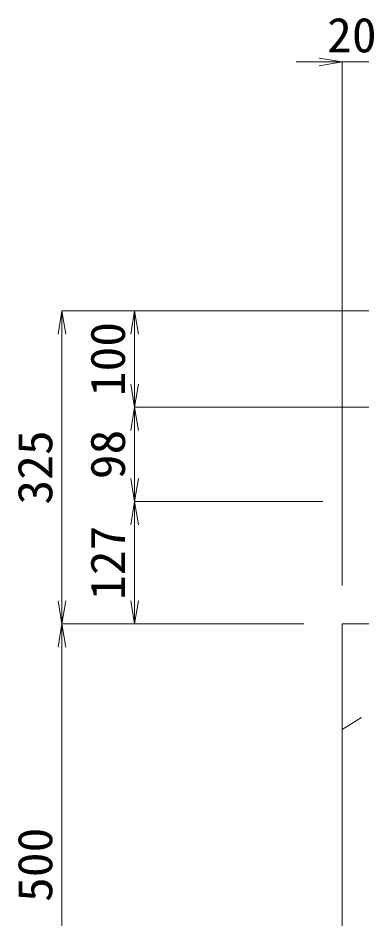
# Model space of a CAD drawing. Units: millimetres at full size; some dimension numbers follow another scale. Extents: x -734 to 58102, y 49499 to 87169.
# Drawn here: x 6737 to 7094, y 60524 to 61459 of the extents above; entities that cross this region are included whole.
import ezdxf
from ezdxf.enums import TextEntityAlignment as Align

# ---------------------------------------------------------------- set-up
doc = ezdxf.new("R2010")
doc.units = ezdxf.units.MM
doc.header["$LTSCALE"] = 50
doc.linetypes.add('USER1', pattern=[1.35, 0.75, -0.6])
doc.layers.add('寸法線', color=7, linetype='Continuous', lineweight=13)
doc.layers.add('本体', color=2, linetype='Continuous', lineweight=20)
doc.styles.add('ＭＳ 明朝', font='')
doc.styles.get('ＭＳ 明朝').set_extended_font_data('MS Mincho')

# ---------------------------------------------------------------- blocks, each defined once
blk = doc.blocks.new('open_arrow')
at = {"color": 0, "linetype": 'Continuous', "lineweight": -2}
blk.add_lwpolyline([(7.5, 1.25), (0, 0), (7.5, -1.25)], dxfattribs=at)

msp = doc.modelspace()

# ---------------------------------------------------------------- linework, layer by layer
at = {"layer": '寸法線'}
for p, q in [((7142.5, 61413.56), (7026.5, 61413.56)), ((7074.5, 60870.14), (7074.5, 61413.56)), ((6783.14, 60830.12), (6783.14, 61155.12)), ((7179.48, 61155.12), (6783.14, 61155.12)), ((6858.69, 61155.12), (6858.69, 61055.12)), ((7179.48, 61155.12), (6858.69, 61155.12)), ((7174.48, 61055.12), (6858.69, 61055.12)), ((6858.69, 61055.12), (6858.69, 60957.12)), ((7174.48, 61055.12), (6858.69, 61055.12)), ((6858.69, 60957.12), (6858.69, 60830.12)), ((7054.48, 60957.12), (6858.69, 60957.12)), ((7054.48, 60957.12), (6858.69, 60957.12)), ((6783.14, 60830.12), (6783.14, 60330.12)), ((7034.48, 60830.12), (6783.14, 60830.12)), ((7034.48, 60830.12), (6783.14, 60830.12)), ((7034.48, 60830.12), (6858.69, 60830.12))]:
    msp.add_line(p, q, dxfattribs=at)
at = {"layer": '本体'}
for p, q in [((7074.5, 60830.12), (7074.5, 59980.12)), ((7544.5, 60830.12), (7074.5, 60830.12))]:
    msp.add_line(p, q, dxfattribs=at)
at = {"layer": '本体', "linetype": 'USER1', "lineweight": 9}
msp.add_line((7074.51, 60720.61), (7094.51, 60733.11), dxfattribs=at)

# ---------------------------------------------------------------- block references
at = {"layer": '寸法線', "xscale": 3.2, "yscale": 3.2}
for p, rotation in [((7074.5, 61413.56), 180), ((6783.14, 61155.12), 270), ((6858.69, 61155.12), 270), ((6858.69, 61055.12), 90), ((6858.69, 61055.12), 270), ((6858.69, 60957.12), 90), ((6858.69, 60957.12), 270), ((6783.14, 60830.12), 90), ((6858.69, 60830.12), 90), ((6783.14, 60830.12), 270)]:
    msp.add_blockref('open_arrow', p, dxfattribs=dict(at, rotation=rotation))

# ---------------------------------------------------------------- texts
at = {"layer": '寸法線', "style": 'ＭＳ 明朝', "width": 1.05}
msp.add_text('20', height=36.03, dxfattribs=at).set_placement((7084.5, 61441.58), align=Align.MIDDLE_CENTER)
for s, p in [('100', (6830.67, 61105.12)), ('325', (6755.12, 60992.62)), ('98', (6830.67, 61006.12)), ('127', (6830.67, 60893.62)), ('500', (6755.12, 60580.12))]:
    msp.add_text(s, height=36.03, rotation=90, dxfattribs=at).set_placement(p, align=Align.MIDDLE_CENTER)

doc.saveas('drawing.dxf')
